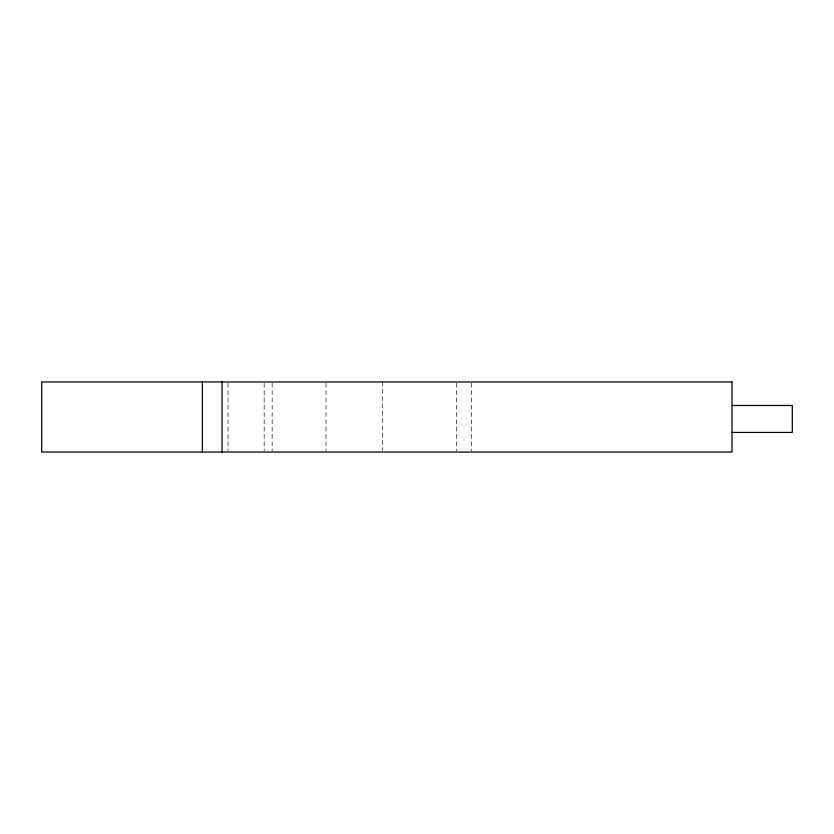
<?xml version="1.0" encoding="UTF-8"?>
<svg xmlns="http://www.w3.org/2000/svg" width="834" height="834" viewBox="0 0 834 834"><rect width="100%" height="100%" fill="white"/><g stroke="black" fill="none" stroke-linecap="round" stroke-linejoin="round"><path stroke-width="0.63" stroke-dasharray="4.17 3.13" d="M471.429 383.254L471.429 450.746M456.573 383.254L456.573 450.746M382.566 381.962L382.566 450.746M325.979 383.254L325.979 450.746M272.145 383.254L272.145 450.746M264.17 383.254L264.17 450.746M228.036 383.254L228.036 450.746"/><path stroke-width="1.25" d="M732.012 405.48L792.3 405.48L792.3 432.439L732.012 432.439M222.063 381.962L222.063 452.038M202.37 381.962L202.37 452.038M732.012 381.962L41.7 381.962L41.7 452.038L732.012 452.038L732.012 381.962"/></g></svg>
